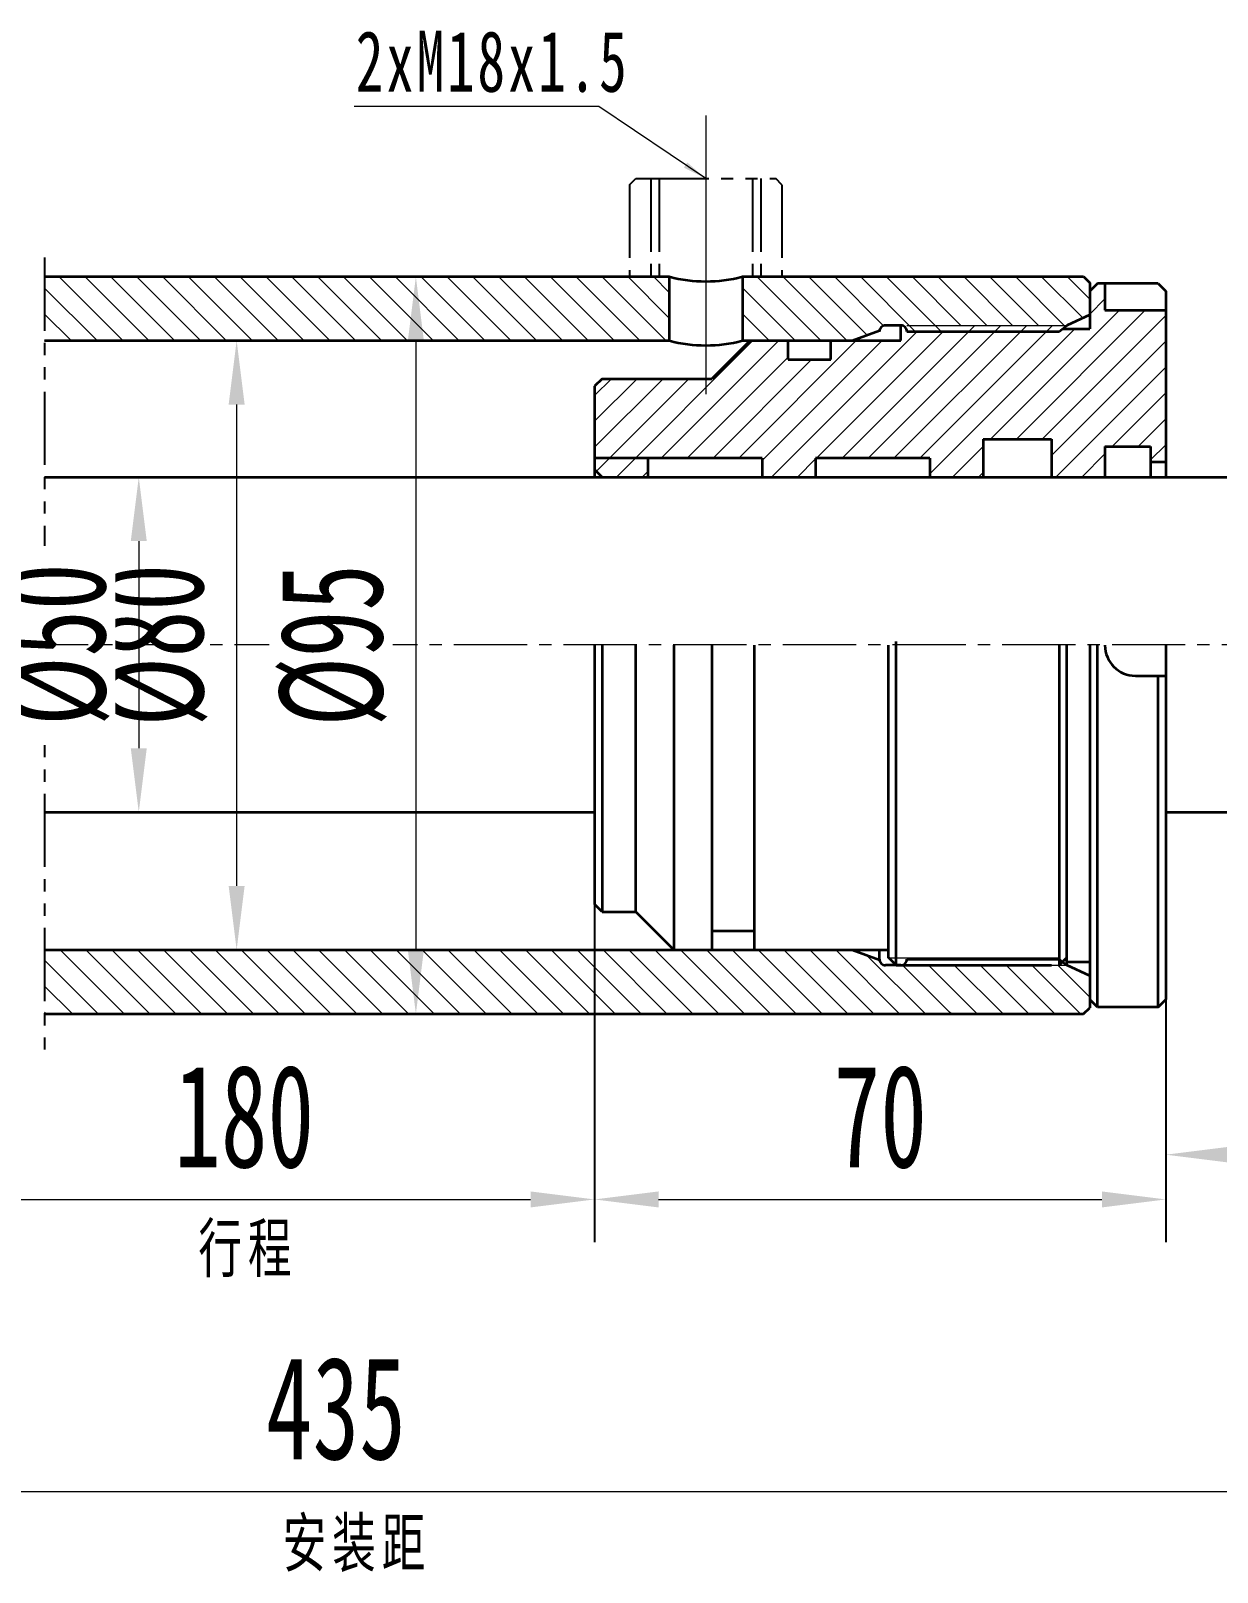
# Model space of a CAD drawing. Header units: millimetres. Extents: x -569 to 3326, y -244 to 615.
# Drawn here: x 2822.1 to 3016.7, y 107.4 to 360.3 of the extents above; entities that cross this region are included whole.
import ezdxf

# ---------------------------------------------------------------- set-up
doc = ezdxf.new("R2010")
doc.units = ezdxf.units.MM
doc.header["$PDSIZE"] = -5
doc.linetypes.add('双点画线', pattern=[22, 12, -2, 2, -2, 2, -2])
doc.linetypes.add('点画线', pattern=[18, 12, -2, 2, -2])
doc.layers.get('0').update_dxf_attribs({"lineweight": 35})
for name, color, linetype, lineweight in [('EB0', 7, 'Continuous', 35), ('中心线层', 1, '点画线', 18), ('剖面线层', 4, 'Continuous', 18), ('尺寸线层', 3, 'Continuous', 18), ('细实线层', 7, 'Continuous', 18)]:
    doc.layers.add(name, color=color, linetype=linetype, lineweight=lineweight)
doc.styles.add('UserTxtStyle7', font='', dxfattribs={"width": 0.667})
doc.styles.add('标准', font='', dxfattribs={"width": 0.667})
doc.styles.get('UserTxtStyle7').set_extended_font_data('宋体')
doc.styles.get('标准').set_extended_font_data('宋体')
doc.dimstyles.new('标准', dxfattribs={"dimscale": 3.5, "dimtxt": 4.81640625, "dimasz": 3, "dimexe": 2, "dimexo": 0, "dimgap": 1.465904947916667, "dimtad": 1, "dimdec": 1, "dimdsep": 46, "dimtxsty": '标准', "dimblk": '_CAXARROW', "dimcen": 0, "dimdle": 3, "dimaunit": 1, "dimazin": 2, "dimtfac": 0.7071067811865475, "dimtdec": 3, "dimtmove": 0, "dimatfit": 3, "dimfxl": 1, "dimfrac": 2, "dimtolj": 1, "dimtzin": 0, "dimlwd": 18, "dimarcsym": 0})
pattern_1 = [(315, (2882.496462073761, 149.5982235267368), (2.121320343559642, 2.121320343559643), [])]

# ---------------------------------------------------------------- blocks, each defined once
blk = doc.blocks.new('_CAXARROW')
blk.add_hatch(color=0).paths.add_polyline_path([(0, 0), (-1, 0.125), (-1, -0.125)], flags=0)
blk = doc.blocks.new('*D139')
at = {"layer": 'Defpoints', "color": 0, "linetype": '双点画线', "transparency": 16777216}
for p in [(2824.32224057429, 309.4812866395569), (2824.32224057429, 209.4812866395567), (2855.832261495775, 209.4812866395567)]:
    blk.add_point(p, dxfattribs=at)
at = {"layer": '尺寸线层', "color": 0, "linetype": 'Continuous', "lineweight": -2, "transparency": 16777216}
for p, q in [((2824.32224057429, 309.4812866395569), (2862.832261495775, 309.4812866395569)), ((2824.32224057429, 209.4812866395567), (2862.832261495775, 209.4812866395567))]:
    blk.add_line(p, q, dxfattribs=at)
at = {"layer": '尺寸线层', "color": 0, "linetype": 'Continuous', "lineweight": 18, "transparency": 16777216}
blk.add_line((2855.832261495775, 298.9812866395569), (2855.832261495775, 219.9812866395567), dxfattribs=at)
at = {"layer": '尺寸线层', "color": 0, "linetype": '双点画线', "lineweight": 18, "transparency": 16777216, "xscale": 10.5, "yscale": 10.5, "zscale": 10.5}
for p, rotation in [((2855.832261495775, 309.4812866395569), 90), ((2855.832261495775, 209.4812866395567), 270)]:
    blk.add_blockref('_CAXARROW', p, dxfattribs=dict(at, rotation=rotation))
at = {"layer": '尺寸线层', "color": 0, "linetype": '双点画线', "lineweight": 25, "transparency": 16777216, "insert": (2842.272883240566, 259.481286639556), "char_height": 16.857421875, "width": 29.02191111111111, "attachment_point": 5, "rotation": 90, "style": '标准', "bg_fill": 3, "box_fill_scale": 1.1, "bg_fill_color": 256, "bg_fill_true_color": 13158600, "bg_fill_transparency": 0}
blk.add_mtext('\\A1;{\\fNSimSun|b0|i0|c134|p49;%%C80}', dxfattribs=at)
blk = doc.blocks.new('*D140')
at = {"layer": 'Defpoints', "color": 0, "linetype": '双点画线', "transparency": 16777216}
for p in [(2824.32224057429, 287.0825808130257), (2824.32224057429, 232.0825808130256), (2839.771853679608, 232.0825808130256)]:
    blk.add_point(p, dxfattribs=at)
at = {"layer": '尺寸线层', "color": 0, "linetype": 'Continuous', "lineweight": -2, "transparency": 16777216}
for p, q in [((2824.32224057429, 287.0825808130257), (2846.771853679608, 287.0825808130257)), ((2824.32224057429, 232.0825808130256), (2846.771853679608, 232.0825808130256))]:
    blk.add_line(p, q, dxfattribs=at)
at = {"layer": '尺寸线层', "color": 0, "linetype": 'Continuous', "lineweight": 18, "transparency": 16777216}
blk.add_line((2839.771853679608, 276.5825808130257), (2839.771853679608, 242.5825808130256), dxfattribs=at)
at = {"layer": '尺寸线层', "color": 0, "linetype": '双点画线', "lineweight": 18, "transparency": 16777216, "xscale": 10.5, "yscale": 10.5, "zscale": 10.5}
for p, rotation in [((2839.771853679608, 287.0825808130257), 90), ((2839.771853679608, 232.0825808130256), 270)]:
    blk.add_blockref('_CAXARROW', p, dxfattribs=dict(at, rotation=rotation))
at = {"layer": '尺寸线层', "color": 0, "linetype": '双点画线', "lineweight": 25, "transparency": 16777216, "insert": (2826.212475424399, 259.5825808130248), "char_height": 16.857421875, "width": 29.02191111111111, "attachment_point": 5, "rotation": 90, "style": '标准', "bg_fill": 3, "box_fill_scale": 1.1, "bg_fill_color": 256, "bg_fill_true_color": 13158600, "bg_fill_transparency": 0}
blk.add_mtext('\\A1;{\\fNSimSun|b0|i0|c134|p49;%%C50}', dxfattribs=at)
blk = doc.blocks.new('*D142')
at = {"layer": 'Defpoints', "color": 0, "linetype": 'Continuous', "transparency": 16777216}
for p in [(2914.579826054098, 216.9812866395567), (2799.563969171987, 212.0437866395533), (2914.579826054098, 168.5348817732021)]:
    blk.add_point(p, dxfattribs=at)
at = {"layer": '尺寸线层', "color": 0, "linetype": 'Continuous', "lineweight": -2, "transparency": 16777216}
for p, q in [((2914.579826054098, 216.9812866395567), (2914.579826054098, 161.5348817732021)), ((2799.563969171987, 212.0437866395533), (2799.563969171987, 161.5348817732021))]:
    blk.add_line(p, q, dxfattribs=at)
at = {"layer": '尺寸线层', "color": 0, "linetype": 'Continuous', "lineweight": 18, "transparency": 16777216}
blk.add_line((2810.063969171987, 168.5348817732021), (2904.079826054098, 168.5348817732021), dxfattribs=at)
at = {"layer": '尺寸线层', "color": 0, "linetype": 'Continuous', "lineweight": 18, "transparency": 16777216, "xscale": 10.5, "yscale": 10.5, "zscale": 10.5, "rotation": 180}
blk.add_blockref('_CAXARROW', (2799.563969171987, 168.5348817732021), dxfattribs=at)
at = {"layer": '尺寸线层', "color": 0, "linetype": 'Continuous', "lineweight": 18, "transparency": 16777216, "xscale": 10.5, "yscale": 10.5, "zscale": 10.5}
blk.add_blockref('_CAXARROW', (2914.579826054098, 168.5348817732021), dxfattribs=at)
at = {"layer": '尺寸线层', "color": 0, "linetype": 'Continuous', "lineweight": 35, "transparency": 16777216, "insert": (2857.071897613042, 182.0942600284105), "char_height": 16.857421875, "width": 27.24324444444444, "attachment_point": 5, "style": '标准', "bg_fill": 3, "box_fill_scale": 1.1, "bg_fill_color": 256, "bg_fill_true_color": 13158600, "bg_fill_transparency": 0}
blk.add_mtext('\\A1;{\\fNSimSun|b0|i0|c134|p49;180}', dxfattribs=at)
blk = doc.blocks.new('*D143')
at = {"layer": 'Defpoints', "color": 0, "linetype": 'Continuous', "transparency": 16777216}
for p in [(2647.813969164568, 196.8072965706951), (3096.432556075984, 196.4812866395567), (3096.432556075984, 120.6221113714727)]:
    blk.add_point(p, dxfattribs=at)
at = {"layer": '尺寸线层', "color": 0, "linetype": 'Continuous', "lineweight": -2, "transparency": 16777216}
for p, q in [((2647.813969164568, 196.8072965706951), (2647.813969164568, 113.6221113714727)), ((3096.432556075984, 196.4812866395567), (3096.432556075984, 113.6221113714727))]:
    blk.add_line(p, q, dxfattribs=at)
at = {"layer": '尺寸线层', "color": 0, "linetype": 'Continuous', "lineweight": 18, "transparency": 16777216}
blk.add_line((2658.313969164568, 120.6221113714727), (3085.932556075984, 120.6221113714727), dxfattribs=at)
at = {"layer": '尺寸线层', "color": 0, "linetype": 'Continuous', "lineweight": 18, "transparency": 16777216, "xscale": 10.5, "yscale": 10.5, "zscale": 10.5, "rotation": 180}
blk.add_blockref('_CAXARROW', (2647.813969164568, 120.6221113714727), dxfattribs=at)
at = {"layer": '尺寸线层', "color": 0, "linetype": 'Continuous', "lineweight": 18, "transparency": 16777216, "xscale": 10.5, "yscale": 10.5, "zscale": 10.5}
blk.add_blockref('_CAXARROW', (3096.432556075984, 120.6221113714727), dxfattribs=at)
at = {"layer": '尺寸线层', "color": 0, "linetype": 'Continuous', "lineweight": 35, "transparency": 16777216, "insert": (2872.123262620276, 134.1814896266811), "char_height": 16.857421875, "width": 28.50313333333333, "attachment_point": 5, "style": '标准', "bg_fill": 3, "box_fill_scale": 1.1, "bg_fill_color": 256, "bg_fill_true_color": 13158600, "bg_fill_transparency": 0}
blk.add_mtext('\\A1;{\\fNSimSun|b0|i0|c134|p49;435}', dxfattribs=at)
blk = doc.blocks.new('*D145')
at = {"layer": 'Defpoints', "color": 0, "transparency": 16777216}
for p in [(3096.432556075984, 259.4812866395567), (3008.329826054098, 201.3562866395567), (3096.432556075984, 175.8788084398688)]:
    blk.add_point(p, dxfattribs=at)
at = {"layer": '尺寸线层', "color": 0, "linetype": 'Continuous', "lineweight": -2, "transparency": 16777216}
for p, q in [((3096.432556075984, 259.4812866395567), (3096.432556075984, 168.8788084398688)), ((3008.329826054098, 201.3562866395567), (3008.329826054098, 168.8788084398688))]:
    blk.add_line(p, q, dxfattribs=at)
at = {"layer": '尺寸线层', "color": 0, "linetype": 'Continuous', "lineweight": 18, "transparency": 16777216}
blk.add_line((3018.829826054098, 175.8788084398688), (3085.932556075984, 175.8788084398688), dxfattribs=at)
at = {"layer": '尺寸线层', "color": 0, "lineweight": 18, "transparency": 16777216, "xscale": 10.5, "yscale": 10.5, "zscale": 10.5, "rotation": 180}
blk.add_blockref('_CAXARROW', (3008.329826054098, 175.8788084398688), dxfattribs=at)
at = {"layer": '尺寸线层', "color": 0, "lineweight": 18, "transparency": 16777216, "xscale": 10.5, "yscale": 10.5, "zscale": 10.5}
blk.add_blockref('_CAXARROW', (3096.432556075984, 175.8788084398688), dxfattribs=at)
at = {"layer": '尺寸线层', "color": 0, "transparency": 16777216, "insert": (3041.521645221545, 189.4381866950771), "char_height": 16.857421875, "width": 20, "attachment_point": 5, "style": '标准', "bg_fill": 3, "box_fill_scale": 1.1, "bg_fill_color": 256, "bg_fill_true_color": 13158600, "bg_fill_transparency": 0}
blk.add_mtext('\\A1;{\\fNSimSun|b0|i0|c134|p49;67}', dxfattribs=at)
blk = doc.blocks.new('*X132')
at = {"layer": '尺寸线层', "linetype": 'Continuous'}
blk.add_hatch(color=0, dxfattribs=at).paths.add_polyline_path([(34.99075951305704, -11.83237007110861), (31.39396602482176, -10.01218420065791), (31.95268234641686, -9.18282536879849)], flags=0)
at = {"layer": '尺寸线层', "color": 0}
blk.add_line((17.42678251613154, 5.684341886080801e-14), (-22.70393888888889, -8.526512829121202e-14), dxfattribs=at)
at = {"layer": '尺寸线层', "color": 0, "linetype": 'Continuous'}
blk.add_line((34.99075951305704, -11.83237007110861), (17.42678251613154, 5.684341886080801e-14), dxfattribs=at)
at = {"layer": '尺寸线层', "color": 0, "insert": (-2.486899575160351e-14, 7.343926666666619), "char_height": 10, "width": 90.81575555555555, "attachment_point": 5, "line_spacing_factor": 1.150569886022796, "style": '标准'}
blk.add_mtext('\\T1.1;{\\fNSimSun|b0|i0|c134|p49;2xM18x1.5}', dxfattribs=at)
blk = doc.blocks.new('*D147')
at = {"layer": 'Defpoints', "color": 0, "transparency": 16777216}
for p in [(2881.878754764401, 319.9812866395567), (2882.552107926609, 198.9812866395569), (2885.245520575438, 198.9812866395569)]:
    blk.add_point(p, dxfattribs=at)
at = {"layer": '尺寸线层', "color": 0, "linetype": 'Continuous', "lineweight": -2, "transparency": 16777216}
for p, q in [((2881.878754764401, 319.9812866395567), (2892.245520575438, 319.9812866395567)), ((2882.552107926609, 198.9812866395569), (2892.245520575438, 198.9812866395569))]:
    blk.add_line(p, q, dxfattribs=at)
at = {"layer": '尺寸线层', "color": 0, "linetype": 'Continuous', "lineweight": 18, "transparency": 16777216}
blk.add_line((2885.245520575438, 309.4812866395567), (2885.245520575438, 209.4812866395569), dxfattribs=at)
at = {"layer": '尺寸线层', "color": 0, "lineweight": 18, "transparency": 16777216, "xscale": 10.5, "yscale": 10.5, "zscale": 10.5}
for p, rotation in [((2885.245520575438, 319.9812866395567), 90), ((2885.245520575438, 198.9812866395569), 270)]:
    blk.add_blockref('_CAXARROW', p, dxfattribs=dict(at, rotation=rotation))
at = {"layer": '尺寸线层', "color": 0, "transparency": 16777216, "insert": (2871.686142320229, 259.4812866395559), "char_height": 16.857421875, "width": 28.79957777777778, "attachment_point": 5, "rotation": 90, "style": '标准', "bg_fill": 3, "box_fill_scale": 1.1, "bg_fill_color": 256, "bg_fill_true_color": 13158600, "bg_fill_transparency": 0}
blk.add_mtext('\\A1;{\\fNSimSun|b0|i0|c134|p49;%%C95}', dxfattribs=at)
blk = doc.blocks.new('*D149')
at = {"layer": 'Defpoints', "color": 0, "transparency": 16777216}
for p in [(2914.579826054098, 216.9812866395567), (3008.329826054098, 201.3562866395567), (3008.329826054098, 168.5348817732021)]:
    blk.add_point(p, dxfattribs=at)
at = {"layer": '尺寸线层', "color": 0, "linetype": 'Continuous', "lineweight": -2, "transparency": 16777216}
for p, q in [((2914.579826054098, 216.9812866395567), (2914.579826054098, 161.5348817732021)), ((3008.329826054098, 201.3562866395567), (3008.329826054098, 161.5348817732021))]:
    blk.add_line(p, q, dxfattribs=at)
at = {"layer": '尺寸线层', "color": 0, "linetype": 'Continuous', "lineweight": 18, "transparency": 16777216}
blk.add_line((2925.079826054098, 168.5348817732021), (2997.829826054098, 168.5348817732021), dxfattribs=at)
at = {"layer": '尺寸线层', "color": 0, "lineweight": 18, "transparency": 16777216, "xscale": 10.5, "yscale": 10.5, "zscale": 10.5, "rotation": 180}
blk.add_blockref('_CAXARROW', (2914.579826054098, 168.5348817732021), dxfattribs=at)
at = {"layer": '尺寸线层', "color": 0, "lineweight": 18, "transparency": 16777216, "xscale": 10.5, "yscale": 10.5, "zscale": 10.5}
blk.add_blockref('_CAXARROW', (3008.329826054098, 168.5348817732021), dxfattribs=at)
at = {"layer": '尺寸线层', "color": 0, "transparency": 16777216, "insert": (2961.454826054098, 182.0942600284105), "char_height": 16.857421875, "width": 20, "attachment_point": 5, "style": '标准', "bg_fill": 3, "box_fill_scale": 1.1, "bg_fill_color": 256, "bg_fill_true_color": 13158600, "bg_fill_transparency": 0}
blk.add_mtext('\\A1;{\\fNSimSun|b0|i0|c134|p49;70}', dxfattribs=at)

msp = doc.modelspace()

# ---------------------------------------------------------------- hatches: boundary and pattern name
at = {"layer": '剖面线层', "linetype": 'Continuous', "lineweight": 18}
h = msp.add_hatch(dxfattribs=at)
h.set_pattern_fill('无图案', color=256, scale=3, angle=-45, style=0, pattern_type=0)
h.set_pattern_definition(pattern_1)
edge = h.paths.add_edge_path(flags=0)
edge.add_line((2972.829826054097, 198.9812866395567), (2932.829826054097, 198.9812866395567))
edge.add_line((2972.829826054097, 206.9812866394805), (2972.829826054097, 198.9812866395567))
edge.add_line((2964.829826053974, 206.9812866394441), (2972.829826054098, 206.9812866394805))
edge.add_line((2964.041763478323, 206.9812866394441), (2964.829826053974, 206.9812866394441))
edge.add_line((2962.329826053909, 206.9812866394442), (2964.041763478323, 206.9812866394441))
edge.add_arc((2962.329826053909, 207.9812866392552), 0.9999999998185508, 188.1363776266352, 270)
edge.add_line((2956.829826054099, 209.4812866395566), (2961.339892055421, 207.8397568604992))
edge.add_line((2940.829826054098, 209.4812866395567), (2956.829826054099, 209.4812866395566))
edge.add_line((2933.829826054098, 209.4812866395568), (2940.829826054098, 209.4812866395567))
edge.add_line((2932.829826054097, 209.4812866395568), (2933.829826054098, 209.4812866395568))
edge.add_line((2932.829826054097, 198.9812866395567), (2932.829826054097, 209.4812866395568))
edge.add_line((2932.829826054097, 198.9812866395567), (2892.829826054096, 198.9812866395567))
edge.add_line((2932.829826054097, 209.4812866395566), (2932.829826054097, 198.9812866395567))
edge.add_line((2927.579826054098, 209.4812866395566), (2932.829826054097, 209.4812866395566))
edge.add_line((2892.829826054097, 209.4812866395566), (2927.579826054098, 209.4812866395566))
edge.add_line((2892.829826054097, 198.9812866395567), (2892.829826054097, 209.4812866395566))
edge.add_line((2887.048814251767, 198.9812866395567), (2824.322240574289, 198.9812866395567))
edge.add_line((2892.829826054097, 198.9812866395567), (2887.048814251767, 198.9812866395567))
edge.add_line((2892.829826054097, 209.4812866395566), (2892.829826054097, 198.9812866395567))
edge.add_line((2824.322240574289, 209.4812866395566), (2892.829826054097, 209.4812866395566))
edge.add_line((2824.322240574289, 198.9812866395567), (2824.322240574289, 209.4812866395566))
edge = h.paths.add_edge_path(flags=0)
edge.add_line((2819.790836874743, 198.9812866395565), (2705.813969171987, 198.9812866395567))
edge.add_line((2819.790836874743, 209.4812866395565), (2819.790836874743, 198.9812866395565))
edge.add_line((2704.813969171987, 209.4812866395568), (2819.790836874743, 209.4812866395565))
edge.add_line((2700.813969171987, 209.4812866395568), (2704.813969171987, 209.4812866395568))
edge.add_line((2700.813969171987, 207.4812866395567), (2700.813969171987, 209.4812866395568))
edge.add_line((2701.234420071884, 207.4812866395567), (2700.813969171986, 207.4812866395567))
edge.add_arc((2701.234420071884, 204.4812866389218), 3.000000000647844, 15.0000000000012, 89.99999999999946)
edge.add_line((2705.813969171987, 198.9812866395567), (2704.132197551377, 205.2577437743971))
edge = h.paths.add_edge_path(flags=0)
edge.add_line((2992.076938942833, 311.9812866393826), (2972.829826054097, 311.9812866395102))
edge.add_line((2995.829826054098, 313.7312866395569), (2992.076938942833, 311.9812866393826))
edge.add_line((2995.829826054098, 317.6062866395565), (2995.829826054098, 313.7312866395569))
edge.add_line((2995.829826054098, 318.9812866395567), (2995.829826054098, 317.6062866395565))
edge.add_line((2994.829826054098, 319.9812866395567), (2995.829826054098, 318.9812866395567))
edge.add_line((2978.610837856427, 319.9812866395564), (2994.829826054098, 319.9812866395567))
edge.add_line((2972.829826054097, 319.9812866395563), (2978.610837856427, 319.9812866395564))
edge.add_line((2972.829826054097, 311.9812866395569), (2972.829826054097, 319.9812866395563))
edge.add_line((2940.082046171444, 309.4812866395567), (2938.829826054096, 309.4812866395567))
edge.add_line((2946.332046171443, 309.4812866395567), (2940.082046171444, 309.4812866395567))
edge.add_line((2953.332046171443, 309.4812866395567), (2946.332046171443, 309.4812866395567))
edge.add_line((2956.829826054098, 309.4812866395567), (2953.332046171443, 309.4812866395567))
edge.add_line((2961.339892055402, 311.1228164186074), (2956.829826054098, 309.4812866395567))
edge.add_arc((2962.329826053909, 310.9812866398582), 0.999999999811024, 89.99999999999919, 171.863622373911)
edge.add_line((2964.829826053974, 311.9812866396693), (2962.32982605391, 311.9812866396693))
edge.add_arc((2964.82982605397, 310.9812866390724), 1.000000000596799, 89.31634940365012, 89.99999999980622)
edge.add_arc((2964.829826053974, 310.9812866395446), 1.000000000124601, 0, 89.31634940282407)
edge.add_line((2972.829826054098, 310.9812866395567), (2965.829826054098, 310.9812866395567))
edge.add_line((2972.829826054098, 311.9812866395568), (2972.829826054098, 310.9812866395567))
edge.add_line((2972.829826054098, 319.981286639557), (2972.829826054098, 311.9812866395568))
edge.add_line((2938.829826054098, 319.9812866395574), (2972.829826054098, 319.981286639557))
edge.add_line((2938.829826054098, 309.4812866395576), (2938.829826054098, 319.9812866395574))
edge = h.paths.add_edge_path(flags=0)
edge.add_line((2926.829826054098, 309.481286639557), (2892.829826054097, 309.4812866395569))
edge.add_line((2926.829826054099, 319.9812866395567), (2926.829826054098, 309.481286639557))
edge.add_line((2892.829826054097, 319.9812866395567), (2926.829826054098, 319.9812866395567))
edge.add_line((2892.829826054097, 309.4812866395568), (2892.829826054097, 319.9812866395567))
edge.add_line((2892.829826054097, 309.4812866395568), (2824.322240574289, 309.4812866395568))
edge.add_line((2892.829826054097, 319.9812866395566), (2892.829826054097, 309.4812866395568))
edge.add_line((2887.048814251767, 319.9812866395567), (2892.829826054097, 319.9812866395566))
edge.add_line((2824.322240574289, 319.9812866395566), (2887.048814251767, 319.9812866395567))
edge.add_line((2824.322240574289, 309.4812866395568), (2824.322240574289, 319.9812866395566))
edge = h.paths.add_edge_path(flags=0)
edge.add_line((2819.790836874743, 309.4812866395571), (2721.813969171986, 309.4812866395567))
edge.add_line((2819.790836874743, 319.9812866395569), (2819.790836874743, 309.4812866395571))
edge.add_line((2730.813969171987, 319.9812866395569), (2819.790836874743, 319.9812866395569))
edge.add_line((2724.813969171987, 319.9812866395569), (2730.813969171987, 319.9812866395569))
edge.add_line((2723.813969171987, 319.9812866395569), (2724.813969171987, 319.9812866395569))
edge.add_line((2721.813969171987, 319.9812866395568), (2723.813969171987, 319.9812866395569))
edge.add_line((2721.813969171987, 309.4812866395575), (2721.813969171987, 319.9812866395568))
edge = h.paths.add_edge_path(flags=0)
edge.add_line((2700.813969171987, 311.4812866395568), (2701.234420071884, 311.4812866395568))
edge.add_line((2700.813969171987, 309.4812866395567), (2700.813969171987, 311.4812866395568))
edge.add_line((2704.813969171986, 309.481286639557), (2700.813969171986, 309.4812866395567))
edge.add_line((2709.813969171987, 309.4812866395572), (2704.813969171987, 309.481286639557))
edge.add_line((2709.813969171987, 319.9812866395567), (2709.813969171987, 309.4812866395572))
edge.add_line((2707.813969171987, 319.9812866395567), (2709.813969171987, 319.9812866395567))
edge.add_line((2706.813969171987, 319.9812866395567), (2707.813969171987, 319.9812866395567))
edge.add_line((2705.813969171987, 319.9812866395567), (2706.813969171987, 319.9812866395567))
edge.add_line((2704.132197551377, 313.7048295047165), (2705.813969171986, 319.9812866395567))
edge.add_arc((2701.234420071884, 314.4812866401917), 3.000000000634998, 270.0000000000006, 345.0000000000007)
h = msp.add_hatch(dxfattribs=at)
h.set_pattern_fill('无图案', color=256, scale=3, angle=45, style=0, pattern_type=0)
h.set_pattern_definition([(45, (2882.496462073761, 149.5982235267368), (-2.121320343559642, 2.121320343559643), [])])
edge = h.paths.add_edge_path(flags=0)
edge.add_line((2990.829826054098, 310.9812866395567), (2972.829826054097, 310.9812866395568))
edge.add_line((2991.373338776105, 311.4171034184158), (2990.829826054098, 310.9812866395567))
edge.add_line((2990.7690092752, 311.4171034184549), (2991.373338776105, 311.4171034184158))
edge.add_line((2990.204826054098, 311.9812866395569), (2990.7690092752, 311.4171034184549))
edge.add_line((2972.829826054097, 311.9812866395569), (2990.204826054098, 311.9812866395569))
edge.add_line((2972.829826054097, 310.9812866395568), (2972.829826054097, 311.9812866395569))
edge.add_line((2915.829826054098, 287.0825808130256), (2914.579826054098, 288.3325808130256))
edge.add_line((2923.329826054098, 287.0825808130256), (2915.829826054098, 287.0825808130256))
edge.add_line((2923.329826054098, 290.2075808131559), (2923.329826054098, 287.0825808130256))
edge.add_line((2932.829826054098, 290.2075808131559), (2923.329826054098, 290.2075808131559))
edge.add_line((2932.829826054098, 303.2312866395567), (2932.829826054098, 290.2075808131559))
edge.add_line((2915.829826054098, 303.2312866395567), (2932.829826054098, 303.2312866395567))
edge.add_line((2914.579826054098, 301.9812866395567), (2915.829826054098, 303.2312866395567))
edge.add_line((2914.579826054098, 288.3325808130257), (2914.579826054098, 301.9812866395567))
edge = h.paths.add_edge_path(flags=0)
edge.add_line((2978.329826054098, 287.0825808130256), (2972.829826054098, 287.0825808130256))
edge.add_line((2978.329826053822, 293.3325808130256), (2978.329826054098, 287.0825808130256))
edge.add_line((2989.579826054098, 293.3325808130255), (2978.329826053822, 293.3325808130256))
edge.add_line((2989.579826054098, 287.0825808130255), (2989.579826054098, 293.3325808130255))
edge.add_line((2998.329826054098, 287.0825808130255), (2989.579826054098, 287.0825808130255))
edge.add_line((2998.32982605404, 292.0825808130256), (2998.329826054098, 287.0825808130255))
edge.add_line((3005.829826054098, 292.0825808130256), (2998.32982605404, 292.0825808130256))
edge.add_line((3005.829826054098, 289.5825808129877), (3005.829826054098, 292.0825808130256))
edge.add_line((3008.329826054098, 289.5825808129878), (3005.829826054098, 289.5825808129877))
edge.add_line((3008.329826054098, 314.4812866395567), (3008.329826054098, 289.5825808129878))
edge.add_line((2998.329826054098, 314.4812866395567), (3008.329826054099, 314.4812866395567))
edge.add_line((2998.329826054098, 318.8562866395566), (2998.329826054098, 314.4812866395567))
edge.add_line((2997.079826054098, 318.8562866395566), (2998.329826054098, 318.8562866395566))
edge.add_line((2995.829826054098, 317.6062866395566), (2997.079826054099, 318.8562866395566))
edge.add_line((2995.829826054098, 313.7312866395568), (2995.829826054098, 317.6062866395566))
edge.add_line((2995.829826054098, 311.4171034181275), (2995.829826054098, 313.7312866395568))
edge.add_line((2991.373338775745, 311.4171034181275), (2995.829826054098, 311.4171034181275))
edge.add_line((2990.829826054098, 310.9812866395567), (2991.373338775745, 311.4171034181275))
edge.add_line((2972.829826054097, 310.9812866395568), (2990.829826054098, 310.9812866395567))
edge.add_line((2972.829826054097, 287.0825808130256), (2972.829826054097, 310.9812866395568))
edge.add_line((2942.079826054098, 290.2075808131559), (2932.829826054098, 290.2075808131559))
edge.add_line((2942.079826054098, 287.0825808130255), (2942.079826054098, 290.2075808131559))
edge.add_line((2950.829826054098, 287.0825808130256), (2942.079826054098, 287.0825808130255))
edge.add_line((2950.829826054098, 290.2075808131559), (2950.829826054098, 287.0825808130256))
edge.add_line((2969.579826054098, 290.2075808131559), (2950.829826054098, 290.2075808131559))
edge.add_line((2969.579826054098, 287.0825808130256), (2969.579826054098, 290.2075808131559))
edge.add_line((2972.829826054097, 287.0825808130256), (2969.579826054098, 287.0825808130256))
edge.add_line((2972.829826054097, 310.9812866395568), (2972.829826054097, 287.0825808130256))
edge.add_line((2965.829826054098, 310.9812866395567), (2972.829826054098, 310.9812866395568))
edge.add_arc((2964.829826053974, 310.9812866395446), 1.000000000124615, 0, 89.31634941584605)
edge.add_line((2964.841757724463, 309.4812866395568), (2964.841757724463, 311.9812154547536))
edge.add_line((2956.829826054098, 309.4812866395566), (2964.841757724463, 309.4812866395568))
edge.add_line((2953.332046171443, 309.4812866395567), (2956.829826054098, 309.4812866395566))
edge.add_line((2953.332046171443, 306.3562866395566), (2953.332046171443, 309.4812866395567))
edge.add_line((2946.332046171443, 306.3562866395393), (2953.332046171443, 306.3562866395566))
edge.add_line((2946.332046171443, 309.4812866395566), (2946.332046171443, 306.3562866395393))
edge.add_line((2940.082046171443, 309.4812866395565), (2946.332046171443, 309.4812866395566))
edge.add_line((2933.832046171295, 303.2312866395567), (2940.082046171443, 309.4812866395565))
edge.add_line((2932.829826054098, 303.2312866395568), (2933.832046171295, 303.2312866395567))
edge.add_line((2932.829826054098, 290.207580813156), (2932.829826054098, 303.2312866395568))
h = msp.add_hatch(dxfattribs=at)
h.set_pattern_fill('无图案', color=256, scale=3, angle=-45, style=0, pattern_type=0)
h.set_pattern_definition(pattern_1)
edge = h.paths.add_edge_path(flags=0)
edge.add_line((2978.610837856427, 198.9812866395567), (2972.829826054096, 198.9812866395567))
edge.add_line((2994.829826054098, 198.9812866395567), (2978.610837856427, 198.9812866395567))
edge.add_line((2995.829826054098, 199.9812866393825), (2994.829826054098, 198.9812866395567))
edge.add_line((2995.829826054098, 201.3562866395567), (2995.829826054098, 199.9812866393825))
edge.add_line((2995.829826054098, 205.2312866395567), (2995.829826054098, 201.3562866395567))
edge.add_line((2992.076938942751, 206.9812866395566), (2995.829826054098, 205.2312866395567))
edge.add_line((2990.826938942672, 206.9812866395567), (2992.076938942751, 206.9812866395566))
edge.add_line((2972.829826054097, 206.9812866395567), (2990.826938942672, 206.9812866395567))
edge.add_line((2972.829826054097, 198.9812866395567), (2972.829826054097, 206.9812866395567))

# ---------------------------------------------------------------- linework, layer by layer
at = {"layer": 'EB0', "linetype": '双点画线', "lineweight": 25}
for p, q in [((2920.329826054104, 335.0620652279727), (2921.329826054104, 336.062065227972)), ((2920.3298260541, 335.0620652279689), (2920.329826054093, 319.8558227985362)), ((2921.329826054104, 336.062065227972), (2944.329826054104, 336.0620652279583)), ((2925.179826054101, 336.0620652279697), (2925.179826054096, 319.9812866395567)), ((2940.479826054101, 336.0620652279606), (2940.479826054097, 319.9812866395567)), ((2945.329826054103, 335.0620652279575), (2944.329826054104, 336.0620652279583)), ((2945.3298260541, 335.0620652279611), (2945.329826054092, 319.9812866395567)), ((2824.322240574289, 323.095033983774), (2824.322240574289, 193.1194293682086))]:
    msp.add_line(p, q, dxfattribs=at)
at = {"layer": 'EB0', "linetype": 'Continuous', "lineweight": 35}
for p, q in [((2824.322240574289, 319.9812866395566), (2926.829826054098, 319.9812866395567)), ((2926.829826054098, 319.9812866395573), (2926.829826054098, 309.4812866395567)), ((2938.829826054098, 319.9812866395567), (2994.829826054098, 319.9812866395567)), ((2938.829826054098, 319.9812866395572), (2938.829826054098, 309.4812866395566)), ((2995.829826054098, 313.7312866395567), (2992.076938942833, 311.9812866393826)), ((2964.829826054025, 311.9812866396693), (2962.329826053831, 311.9812866396693)), ((2964.841757724691, 309.4812866395568), (2964.841757724691, 311.9812866395567)), ((2990.829826054098, 310.9812866395567), (2992.076938942751, 311.9812866395569)), ((2824.322240574289, 309.4812866395568), (2926.829826054098, 309.4812866395569)), ((2938.829826054098, 309.4812866395567), (2964.841757724463, 309.4812866395568)), ((2965.829826054098, 310.9812866395567), (2990.829826054098, 310.9812866395567)), ((2992.076938942833, 206.9812866397309), (2992.076938942833, 259.4812866395567)), ((2824.322240574289, 232.0825808130255), (2914.579826054098, 232.0825808130255)), ((3008.329826054098, 232.0825808130255), (3048.948723050001, 232.0825808130255)), ((2824.322240574289, 209.4812866395566), (2962.791763478323, 209.4812866395566)), ((2961.329826054098, 207.9812866393337), (2961.329826054098, 209.4812866395566)), ((2965.829826054098, 207.9812866395567), (2990.829826054098, 207.9812866395567)), ((2990.829826054098, 207.9812866395567), (2992.076938942751, 206.9812866395566)), ((2964.829826054025, 206.9812866394442), (2962.329826053831, 206.9812866394442)), ((2995.829826054098, 205.2312866395567), (2992.076938942833, 206.9812866397309)), ((2824.322240574289, 198.9812866395567), (2994.829826054098, 198.9812866395567))]:
    msp.add_line(p, q, dxfattribs=at)
at = {"layer": 'EB0'}
for p, q in [((2994.829826054098, 319.9812866395567), (2995.829826054098, 318.9812866395567)), ((2995.829826054098, 318.9812866396476), (2995.829826054098, 311.4171034181275)), ((2997.079826054098, 318.8562866395566), (2995.829826054098, 317.6062866395566)), ((3007.079826054098, 318.8562866395567), (2997.079826054098, 318.8562866395566)), ((2998.329826054098, 318.8562866395566), (2998.329826054098, 314.4812866395567)), ((3007.079826054098, 318.8562866395567), (3008.329826054098, 317.6062866395566)), ((3008.329826054098, 317.6062866395566), (3008.329826054098, 287.0825808130256)), ((2998.329826054098, 314.4812866395567), (3008.329826054098, 314.4812866395567)), ((2991.373338775745, 311.4171034181275), (2995.829826054098, 311.4171034181275)), ((2940.082046171443, 309.4812866395565), (2933.832046171396, 303.2312866395091)), ((2940.082046171443, 309.4812866395565), (2946.332046171633, 309.4812866395565)), ((2940.829826054098, 309.4812866395565), (2953.329826054098, 309.4812866395567)), ((2946.332046171443, 306.3562866395393), (2946.332046171443, 309.4812866395566)), ((2953.332046171443, 306.3562866395393), (2953.332046171443, 309.4812866395565)), ((2956.829826054098, 309.4812866395567), (2961.339892055429, 311.1228164186172)), ((2946.33204617157, 306.3562866395565), (2953.332046171443, 306.3562866395566)), ((2915.829826054098, 303.2312866395567), (2914.579826054098, 301.9812866395567)), ((2914.579826054098, 301.9812866395567), (2914.579826054098, 287.0825808130256)), ((2915.829826054098, 303.2312866395567), (2933.832046171295, 303.2312866395567)), ((2978.329826053822, 293.3325808130256), (2989.579826054098, 293.3325808130255)), ((2978.329826054098, 293.3325808130256), (2978.329826054098, 287.0825808130256)), ((2989.579826054098, 293.3325808130255), (2989.579826054098, 287.0825808130255)), ((2998.32982605404, 292.0825808130256), (3005.829826054098, 292.0825808130256)), ((2998.329826054098, 292.0825808130257), (2998.329826054098, 287.0825808130255)), ((3005.829826054098, 292.0825808130256), (3005.829826054098, 287.0825808130256)), ((2942.079826054098, 290.207580813156), (2914.579826054098, 290.207580813156)), ((2942.079826054098, 290.2075808131559), (2923.329826054098, 290.2075808131559)), ((2923.329826054098, 290.207580813156), (2923.329826054098, 287.0825808130256)), ((2942.079826054098, 290.2075808131559), (2942.079826054098, 287.0825808130255)), ((2950.829826054098, 290.2075808131559), (2950.829826054098, 287.0825808130256)), ((2969.57982605413, 290.2075808131559), (2950.829826054098, 290.2075808131559)), ((2969.579826054098, 290.2075808131559), (2969.579826054098, 287.0825808130255)), ((3005.829826054098, 289.5825808129878), (3008.329826054098, 289.5825808129878)), ((2915.829826054098, 287.0825808130256), (2914.579826054098, 288.3325808130256)), ((2915.829826054098, 287.0825808130256), (2923.329826054098, 287.0825808130256)), ((2942.079826054098, 287.0825808130256), (2950.829826054098, 287.0825808130256)), ((2969.579826054098, 287.0825808130256), (2978.329826054098, 287.0825808130256)), ((2989.579826054098, 287.0825808130255), (2998.329826054098, 287.0825808130255)), ((2914.579826054098, 259.4812866395568), (2914.579826054098, 216.9812866395567)), ((2915.829826054098, 259.4812866395567), (2915.829826054098, 215.7312866395567)), ((2921.32982605405, 215.7312866396043), (2921.32982605405, 259.4812866395567)), ((2927.579826054098, 259.4812866395567), (2927.579826054098, 209.4812866395569)), ((2933.829826054098, 259.4812866395567), (2933.829826054098, 209.4812866395568)), ((2940.829826054098, 209.4812866395569), (2940.829826054098, 259.4812866395567)), ((2962.791763478323, 208.1704698609856), (2962.791763478323, 259.4812866395567)), ((2964.041763478323, 206.9812866395567), (2964.041763478323, 260.1062866395567)), ((2990.826938942672, 259.4812866395568), (2990.826938942672, 207.029926012969)), ((2995.829826054098, 259.4812866395567), (2995.829826054098, 199.9812866393825)), ((2997.079826054098, 200.1062866395567), (2997.079826054098, 259.4812866395567)), ((3008.329826054098, 259.4812866395567), (3008.329826054098, 201.3562866395567)), ((3003.329830255092, 254.4812866395567), (3008.329826054098, 254.4812866395567)), ((3007.079826054098, 200.1062866395567), (3007.079826054098, 254.4812866395567)), ((2915.829826054098, 215.7312866395567), (2914.579826054098, 216.9812866395567)), ((2915.829826054098, 215.7312866395567), (2921.329826054098, 215.7312866395567)), ((2927.579826054098, 209.4812866395569), (2921.32982605405, 215.7312866396043)), ((2933.829826054225, 212.6062866395569), (2940.829826054098, 212.6062866395569)), ((2927.57982605436, 209.4812866395569), (2933.829826054069, 209.4812866395568)), ((2940.829826054098, 209.4812866395569), (2953.329826054098, 209.4812866395567)), ((2956.829826054098, 209.4812866395567), (2961.339892055429, 207.8397568604963)), ((2964.041763478323, 206.9812866395567), (2962.791763478151, 208.2312866397289)), ((2990.826938942672, 206.9812866395567), (2992.016122163775, 208.1704698606584)), ((2992.076938942833, 207.5454698609859), (2995.829826054098, 207.5454698609856)), ((2994.829826054098, 198.9812866395567), (2995.829826054098, 199.9812866395567)), ((2997.079826054098, 200.1062866395567), (2995.829826054098, 201.3562866395567)), ((3007.079826054098, 200.1062866395567), (2997.079826054098, 200.1062866395567)), ((3007.079826054098, 200.1062866395567), (3008.329826054098, 201.3562866395567))]:
    msp.add_line(p, q, dxfattribs=at)
at = {"layer": 'EB0', "linetype": 'Continuous', "lineweight": 35}
for centre, radius, start, end in [((2932.829826054098, 342.7719089299933), 23.56719042196858, 255.2506350268961, 284.7493649731043), ((2962.329826053909, 310.9812866398582), 0.9999999998111377, 90.00000000448148, 180.000000008976), ((2964.829826053974, 310.9812866395446), 1.000000000124601, 0, 90.00000000294423), ((2932.829826054098, 332.2719089299935), 23.56719042196858, 255.2506350268961, 284.7493649731043), ((2962.329826053909, 207.9812866392552), 0.9999999998111377, 180, 270.0000000044815), ((2964.829826053974, 207.9812866395689), 1.000000000124601, 270.0000000029442, 5.901481044799378e-09)]:
    msp.add_arc(centre, radius, start, end, dxfattribs=at)
at = {"layer": 'EB0'}
msp.add_arc((3003.329826054098, 259.4812866395566), 4.999999999999972, 180, 270, dxfattribs=at)
at = {"layer": '中心线层', "linetype": '点画线', "lineweight": 18}
for p, q in [((2932.829826054095, 346.4496165970811), (2932.829826054102, 300.6679224902668)), ((2932.805484939623, 335.308137011977), (2932.805484939622, 304.7137315547618)), ((2932.805484939617, 320.7190187781309), (2932.805484939617, 304.7137315547618)), ((2932.829826054098, 320.8947118204776), (2932.829826054096, 300.6679224902668)), ((2932.829826054093, 319.2047185080247), (2932.829826054096, 300.6679224902668))]:
    msp.add_line(p, q, dxfattribs=at)
at = {"layer": '细实线层', "linetype": '双点画线', "lineweight": 25}
for p, q in [((2923.829826054101, 336.0620652279705), (2923.829826054097, 319.9812866395567)), ((2941.829826054101, 336.0620652279597), (2941.829826054096, 319.9812866395567))]:
    msp.add_line(p, q, dxfattribs=at)
at = {"layer": '细实线层', "linetype": 'Continuous', "lineweight": 18}
for p, q in [((2965.829826054098, 311.9812866395567), (2992.076938942751, 311.9812866395569)), ((2962.791763478323, 208.1704698609856), (2990.829826054258, 208.1704698609857)), ((2965.829826054098, 206.9812866395567), (2992.076938942751, 206.9812866395566))]:
    msp.add_line(p, q, dxfattribs=at)
at = {"layer": '细实线层', "linetype": 'Continuous', "lineweight": 35}
msp.add_line((2964.041763478323, 206.9812866395567), (2989.579826054098, 206.9812866395567), dxfattribs=at)

# ---------------------------------------------------------------- block references
at = {"layer": '尺寸线层'}
msp.add_blockref('*X132', (2897.839066541047, 347.8944352990737), dxfattribs=at)

# ---------------------------------------------------------------- next in the draw order: dimensions: what is measured, and where the dimension line sits
at = {"layer": '尺寸线层', "linetype": '双点画线', "lineweight": 25}
dim = msp.add_linear_dim(base=(2855.832261495775, 209.4812866395567), p1=(2824.322240574289, 309.4812866395568), p2=(2824.322240574289, 209.4812866395566), angle=90, text='{\\fNSimSun|b0|i0|c134|p49;%%C80}', dimstyle='标准', override={"dimsah": 1, "dimtfill": 1, "dimtzin": 0}, dxfattribs=at)
dim.commit()
dim.dimension.update_dxf_attribs({"geometry": '*D139', "text_midpoint": (2842.272883240566, 259.481286639556)})

# ---------------------------------------------------------------- next in the draw order: dimensions: what is measured, and where the dimension line sits
dim = msp.add_linear_dim(base=(2839.771853679608, 232.0825808130256), p1=(2824.322240574289, 287.0825808130256), p2=(2824.322240574289, 232.0825808130255), angle=90, text='{\\fNSimSun|b0|i0|c134|p49;%%C50}', dimstyle='标准', override={"dimsah": 1, "dimtfill": 1}, dxfattribs=at)
dim.commit()
dim.dimension.update_dxf_attribs({"geometry": '*D140', "text_midpoint": (2826.212475424399, 259.5825808130248)})
at = {"layer": '尺寸线层', "linetype": 'Continuous', "lineweight": 35}
dim = msp.add_linear_dim(base=(2914.579826054098, 168.5348817732021), p1=(2799.563969171987, 212.0437866395533), p2=(2914.579826054098, 216.9812866395567), text='{\\fNSimSun|b0|i0|c134|p49;180}', dimstyle='标准', override={"dimsah": 1, "dimtfill": 1, "dimtzin": 0}, dxfattribs=at)
dim.commit()
dim.dimension.update_dxf_attribs({"geometry": '*D142', "text_midpoint": (2857.071897613042, 182.0942600284105)})

# ---------------------------------------------------------------- next in the draw order: linework, layer by layer
at = {"layer": 'EB0', "linetype": 'Continuous', "lineweight": 35}
msp.add_line((2824.322240574289, 287.0825808130256), (3048.948723050001, 287.0825808130255), dxfattribs=at)

# ---------------------------------------------------------------- next in the draw order: dimensions: what is measured, and where the dimension line sits
at = {"layer": '尺寸线层', "linetype": 'Continuous', "lineweight": 35}
dim = msp.add_linear_dim(base=(3096.432556075984, 120.6221113714727), p1=(2647.813969164568, 196.8072965706951), p2=(3096.432556075984, 196.4812866395567), angle=180, text='{\\fNSimSun|b0|i0|c134|p49;435}', dimstyle='标准', override={"dimsah": 1, "dimtfill": 1}, dxfattribs=at)
dim.commit()
dim.dimension.update_dxf_attribs({"geometry": '*D143', "text_midpoint": (2872.123262620276, 134.1814896266811)})

# ---------------------------------------------------------------- next in the draw order: texts
at = {"layer": '尺寸线层', "linetype": 'Continuous', "lineweight": 18, "char_height": 7.860375000000001, "width": 53.68594736842106, "attachment_point": 1, "line_spacing_factor": 1.150569886022796, "style": 'UserTxtStyle7'}
for s, insert in [('{\\T1.137;行程\\P }', (2849.552267256148, 164.493489004247)), ('{\\T1.137;安装距\\P }', (2863.384963996546, 116.1351853636149))]:
    msp.add_mtext(s, dxfattribs=dict(at, insert=insert))

# ---------------------------------------------------------------- next in the draw order: dimensions: what is measured, and where the dimension line sits
at = {"layer": '尺寸线层'}
dim = msp.add_linear_dim(base=(3096.432556075984, 175.8788084398688), p1=(3008.329826054098, 201.3562866395567), p2=(3096.432556075984, 259.4812866395567), text='{\\fNSimSun|b0|i0|c134|p49;67}', dimstyle='标准', override={"dimsah": 1, "dimtfill": 1, "dimtzin": 0}, dxfattribs=at)
dim.commit()
dim.dimension.update_dxf_attribs({"geometry": '*D145', "text_midpoint": (3041.521645221545, 175.8788084398688), "dimtype": 160})

# ---------------------------------------------------------------- next in the draw order: linework, layer by layer
at = {"layer": '中心线层'}
msp.add_line((2585.486280062521, 259.5825808130255), (3157.163114776508, 259.5825808130255), dxfattribs=at)

# ---------------------------------------------------------------- next in the draw order: dimensions: what is measured, and where the dimension line sits
at = {"layer": '尺寸线层'}
dim = msp.add_linear_dim(base=(3008.329826054098, 168.5348817732021), p1=(2914.579826054098, 216.9812866395567), p2=(3008.329826054098, 201.3562866395567), text='{\\fNSimSun|b0|i0|c134|p49;70}', dimstyle='标准', override={"dimsah": 1, "dimtfill": 1, "dimtzin": 0}, dxfattribs=at)
dim.commit()
dim.dimension.update_dxf_attribs({"geometry": '*D149', "text_midpoint": (2961.454826054098, 182.0942600284105)})

# ---------------------------------------------------------------- next in the draw order: dimensions: what is measured, and where the dimension line sits
dim = msp.add_linear_dim(base=(2885.245520575438, 198.9812866395569), p1=(2881.8787547644, 319.9812866395566), p2=(2882.552107926608, 198.9812866395567), angle=90, text='{\\fNSimSun|b0|i0|c134|p49;%%C95}', dimstyle='标准', override={"dimsah": 1, "dimtfill": 1, "dimtzin": 0}, dxfattribs=at)
dim.commit()
dim.dimension.update_dxf_attribs({"geometry": '*D147', "text_midpoint": (2871.686142320229, 259.4812866395559)})

doc.saveas('drawing.dxf')
